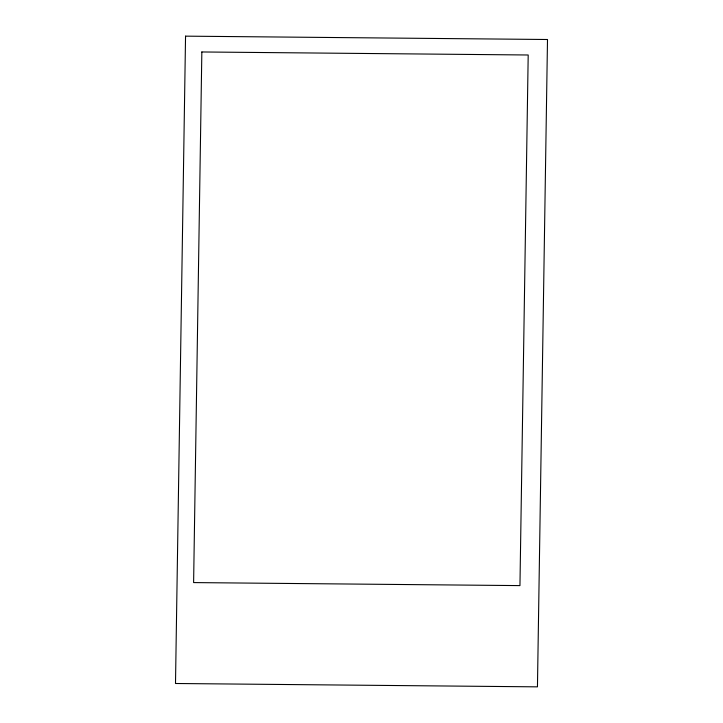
<?xml version="1.0" encoding="UTF-8"?>
<svg xmlns="http://www.w3.org/2000/svg" width="723" height="723" viewBox="0 0 723 723"><rect width="100%" height="100%" fill="white"/><g stroke="black" fill="none" stroke-linecap="round" stroke-linejoin="round"><path stroke-width="1.08" d="M185.549 36.15L175.499 683.497L537.451 686.85L547.501 39.503L185.549 36.15M201.844 51.966L193.61 582.584L519.954 585.603L528.197 54.993L201.844 51.966"/></g></svg>
